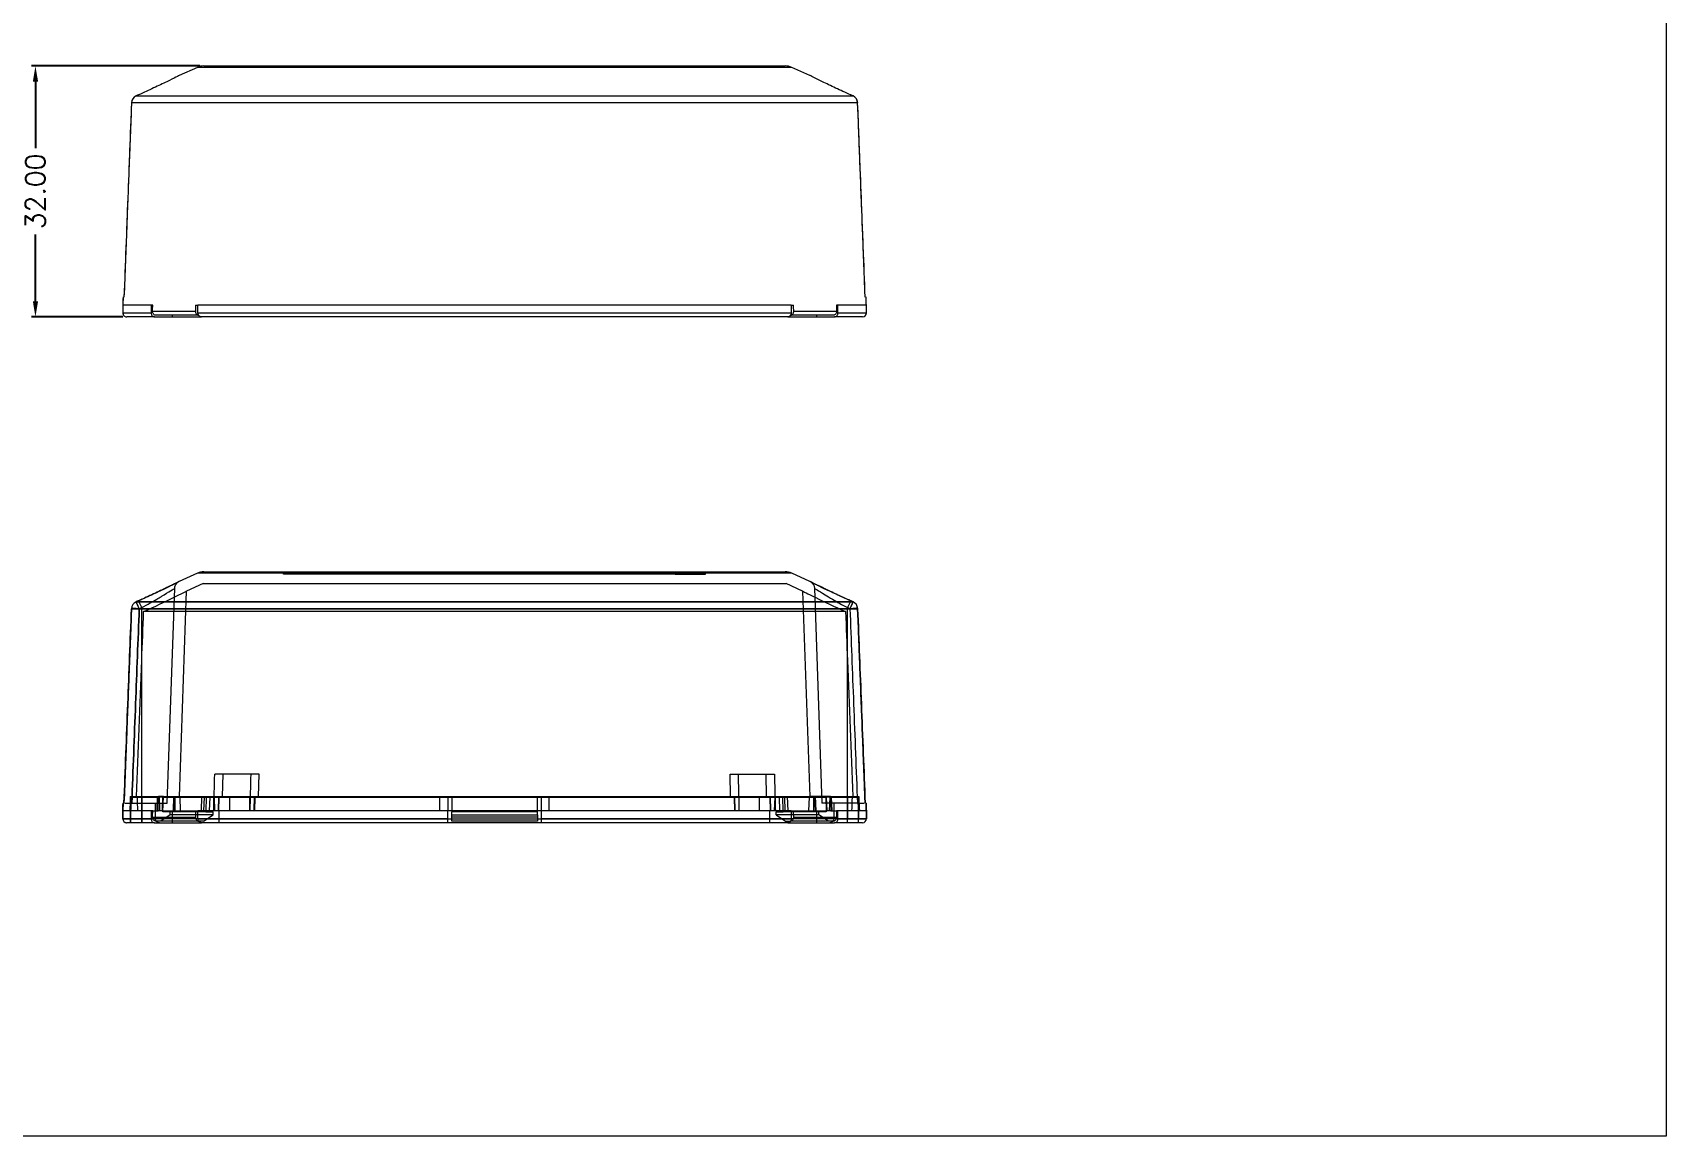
# Model space of a CAD drawing. Header units: millimetres. Extents: x 471 to 785, y 225 to 727.
# Drawn here: x 576.5 to 784.8, y 225.1 to 365.8 of the extents above; entities that cross this region are included whole.
import ezdxf
from ezdxf.lldxf.tags import DXFTag

# ---------------------------------------------------------------- set-up
doc = ezdxf.new("R2010")
doc.units = ezdxf.units.MM
doc.layers.get('0').update_dxf_attribs({"linetype": 'CONTINUOUS'})
doc.layers.get('Defpoints').update_dxf_attribs({"linetype": 'CONTINUOUS'})
doc.layers.add('11', color=7, linetype='CONTINUOUS', true_color=0xffffff)
doc.layers.add('12', color=7, linetype='CONTINUOUS', true_color=0xffffff)
doc.layers.add('dim', color=82, linetype='CONTINUOUS', lineweight=9)
doc.styles.add('blockfont', font='simplex.shx')
tags = doc.linetypes.add('DASHED', pattern=[25.72, 12.86, -12.86]).pattern_tags.tags
tags[6:7] = [DXFTag(74, 4), DXFTag(75, 0), DXFTag(340, '0'), DXFTag(46, 0.0), DXFTag(50, 0.0), DXFTag(44, 0.0), DXFTag(45, 0.0)]
tags[4:5] = [DXFTag(74, 4), DXFTag(75, 0), DXFTag(340, '0'), DXFTag(46, 0.0), DXFTag(50, 0.0), DXFTag(44, 0.0), DXFTag(45, 0.0)]
doc.dimstyles.get("Standard").update_dxf_attribs({"dimtxt": 0.18, "dimasz": 0.18, "dimexe": 0.18, "dimexo": 0.0625, "dimgap": 0.09, "dimtad": 0, "dimzin": 0, "dimdsep": 46, "dimtxsty": 'blockfont', "dimcen": 0.09, "dimadec": 0, "dimazin": 0, "dimtfac": 1, "dimtofl": 0, "dimtmove": 0, "dimatfit": 3, "dimfxl": 1, "dimtolj": 1, "dimtzin": 0, "dimarcsym": 0})

# ---------------------------------------------------------------- blocks, each defined once
blk = doc.blocks.new('*D13')
at = {"layer": 'Defpoints', "color": 0, "lineweight": 18}
for p in [(576.81, 361.6), (598.29, 361.6), (588.45, 329.6)]:
    blk.add_point(p, dxfattribs=at)
at = {"layer": 'dim', "color": 0, "lineweight": -2}
for p, q in [((597.79, 361.6), (576.31, 361.6)), ((576.81, 359.6), (576.81, 351.1)), ((576.81, 331.6), (576.81, 340.1)), ((587.95, 329.6), (576.31, 329.6))]:
    blk.add_line(p, q, dxfattribs=at)
at = {"layer": 'dim', "color": 0, "lineweight": 18}
for points in [[(576.48, 359.6), (577.15, 359.6), (576.81, 361.6)], [(576.48, 331.6), (577.15, 331.6), (576.81, 329.6)]]:
    blk.add_solid(points, dxfattribs=at)
at = {"layer": 'dim', "color": 0, "lineweight": 18, "insert": (576.81, 345.6), "char_height": 2.5, "attachment_point": 5, "rotation": 90, "style": 'blockfont'}
blk.add_mtext('\\A1;32.00', dxfattribs=at)

msp = doc.modelspace()

# ---------------------------------------------------------------- linework, layer by layer
at = {"lineweight": 18}
msp.add_lwpolyline([(471.468, 727.241), (784.793, 727.241), (784.793, 225.077), (471.468, 225.077)], close=True, dxfattribs=at)
at = {"layer": '11', "color": 7, "linetype": 'Continuous', "lineweight": 18}
for p, q in [((597.472, 361.427), (595.158, 360.386)), ((635.364, 361.427), (597.472, 361.427)), ((598.293, 361.603), (672.434, 361.603)), ((673.255, 361.427), (635.364, 361.427)), ((675.569, 360.386), (673.255, 361.427)), ((589.055, 356.902), (589.061, 356.897)), ((681.666, 356.897), (589.061, 356.897)), ((589.646, 357.776), (589.646, 357.774)), ((589.646, 357.774), (681.081, 357.774)), ((589.956, 357.914), (589.956, 357.913)), ((680.771, 357.913), (680.771, 357.914)), ((681.081, 357.774), (681.081, 357.776)), ((681.666, 356.897), (681.672, 356.902)), ((587.984, 332.103), (587.991, 332.103)), ((682.743, 332.103), (682.736, 332.103)), ((591.569, 331.103), (591.769, 331.103)), ((591.745, 330.32), (597.213, 330.32)), ((597.649, 329.803), (592.181, 329.803)), ((597.237, 331.103), (597.537, 331.103)), ((678.546, 329.803), (673.079, 329.803)), ((673.19, 331.103), (673.49, 331.103)), ((673.514, 330.32), (678.982, 330.32)), ((678.958, 331.103), (679.158, 331.103)), ((597.472, 296.902), (595.158, 295.86)), ((635.364, 296.902), (597.472, 296.902)), ((598.293, 297.078), (672.434, 297.078)), ((673.255, 296.902), (635.364, 296.902)), ((675.569, 295.86), (673.255, 296.902)), ((589.055, 292.376), (589.061, 292.372)), ((681.666, 292.372), (589.061, 292.372)), ((589.646, 293.25), (589.646, 293.249)), ((589.646, 293.249), (681.081, 293.249)), ((589.956, 293.389), (589.956, 293.387)), ((680.771, 293.387), (680.771, 293.389)), ((681.081, 293.249), (681.081, 293.25)), ((681.666, 292.372), (681.672, 292.376)), ((587.984, 267.578), (587.991, 267.578)), ((682.743, 267.578), (682.736, 267.578)), ((591.569, 266.578), (591.769, 266.578)), ((591.745, 265.795), (597.213, 265.795)), ((597.649, 265.278), (592.181, 265.278)), ((597.237, 266.578), (597.537, 266.578)), ((678.546, 265.278), (673.079, 265.278)), ((673.19, 266.578), (673.49, 266.578)), ((673.514, 265.795), (678.982, 265.795)), ((678.958, 266.578), (679.158, 266.578))]:
    msp.add_line(p, q, dxfattribs=at)
at = {"layer": '11', "color": 251, "linetype": 'DASHED', "lineweight": 18}
for p, q in [((608.463, 296.779), (608.463, 297.078)), ((658.406, 296.779), (608.463, 296.779)), ((673.255, 296.902), (635.364, 296.902)), ((658.406, 297.078), (658.406, 296.779)), ((658.406, 296.779), (662.264, 296.779)), ((662.264, 296.779), (662.264, 297.078)), ((593.614, 267.578), (594.571, 294.983)), ((594.931, 295.718), (594.931, 295.718)), ((595.178, 268.428), (596.093, 294.628)), ((598.185, 295.578), (596.077, 294.629)), ((598.185, 295.578), (672.542, 295.578)), ((674.65, 294.629), (672.542, 295.578)), ((674.634, 294.628), (675.549, 268.428)), ((675.8, 295.715), (675.8, 295.715)), ((676.157, 294.983), (677.114, 267.578)), ((589.055, 292.376), (589.061, 292.372)), ((589.061, 292.372), (681.666, 292.372)), ((681.081, 293.249), (589.646, 293.249)), ((590.364, 267.578), (590.364, 292.51)), ((590.364, 267.578), (590.364, 292.51)), ((680.119, 292.009), (590.608, 292.009)), ((680.364, 267.578), (680.364, 292.51)), ((680.364, 267.578), (680.364, 292.51)), ((681.664, 292.376), (681.664, 292.381)), ((590.364, 268.428), (590.364, 285.803)), ((590.364, 268.428), (590.364, 285.803)), ((680.364, 268.428), (680.364, 285.803)), ((680.364, 268.428), (680.364, 285.803)), ((600.738, 271.278), (599.675, 271.278)), ((600.668, 268.428), (600.738, 271.278)), ((605.335, 271.278), (600.738, 271.278)), ((605.264, 268.428), (605.335, 271.278)), ((665.392, 271.278), (669.989, 271.278)), ((665.463, 268.428), (665.392, 271.278)), ((670.059, 268.428), (669.989, 271.278)), ((669.989, 271.278), (671.053, 271.278)), ((588.913, 268.428), (592.524, 268.428)), ((588.983, 267.578), (589.095, 267.578)), ((589.095, 267.578), (590.364, 267.578)), ((590.364, 268.428), (590.364, 266.578)), ((590.364, 268.428), (590.364, 266.578)), ((590.364, 267.578), (590.364, 266.578)), ((590.364, 266.578), (590.364, 267.578)), ((590.364, 267.578), (593.614, 267.578)), ((592.114, 266.578), (592.114, 267.578)), ((592.467, 266.578), (592.524, 268.428)), ((593.134, 268.428), (592.524, 268.428)), ((593.075, 266.478), (593.134, 268.428)), ((593.134, 268.428), (595.178, 268.428)), ((594.414, 266.578), (594.478, 268.428)), ((595.178, 268.428), (597.991, 268.428)), ((597.991, 268.428), (597.935, 266.578)), ((597.991, 268.428), (672.736, 268.428)), ((598.602, 268.428), (598.542, 266.478)), ((600.172, 268.428), (600.126, 266.578)), ((604.722, 266.578), (604.768, 268.428)), ((629.896, 268.428), (629.896, 266.478)), ((640.831, 266.478), (640.831, 268.428)), ((665.959, 268.428), (666.005, 266.578)), ((670.601, 266.578), (670.555, 268.428)), ((672.185, 266.478), (672.125, 268.428)), ((672.736, 268.428), (675.549, 268.428)), ((672.792, 266.578), (672.736, 268.428)), ((677.593, 268.428), (675.549, 268.428)), ((676.249, 268.428), (676.314, 266.578)), ((680.364, 267.578), (677.114, 267.578)), ((677.593, 268.428), (677.652, 266.478)), ((678.203, 268.428), (677.593, 268.428)), ((678.203, 268.428), (678.26, 266.578)), ((678.203, 268.428), (681.814, 268.428)), ((678.614, 267.578), (678.614, 266.578)), ((680.364, 268.428), (680.364, 266.578)), ((680.364, 268.428), (680.364, 266.578)), ((680.364, 266.578), (680.364, 267.578)), ((681.632, 267.578), (680.364, 267.578)), ((680.364, 267.578), (680.364, 266.578)), ((681.744, 267.578), (681.632, 267.578)), ((591.769, 266.578), (592.467, 266.578)), ((593.997, 266.078), (592.785, 265.278)), ((598.542, 266.478), (593.075, 266.478)), ((593.997, 266.078), (593.997, 266.478)), ((599.465, 266.078), (593.997, 266.078)), ((598.252, 265.278), (597.649, 265.278)), ((598.252, 265.278), (599.465, 266.078)), ((598.542, 266.478), (599.465, 266.478)), ((599.465, 266.078), (599.465, 266.478)), ((629.896, 266.078), (629.896, 266.478)), ((640.831, 266.478), (629.896, 266.478)), ((629.896, 265.278), (629.896, 266.078)), ((629.896, 266.078), (640.831, 266.078)), ((640.831, 265.795), (629.896, 265.795)), ((640.831, 265.278), (629.896, 265.278)), ((640.831, 266.078), (640.831, 266.478)), ((640.831, 266.078), (640.831, 265.278)), ((671.262, 266.478), (672.185, 266.478)), ((671.262, 266.078), (671.262, 266.478)), ((671.262, 266.078), (672.475, 265.278)), ((676.73, 266.078), (671.262, 266.078)), ((677.652, 266.478), (672.185, 266.478)), ((672.475, 265.278), (673.079, 265.278)), ((676.73, 266.078), (676.73, 266.478)), ((677.943, 265.278), (676.73, 266.078)), ((678.26, 266.578), (678.958, 266.578))]:
    msp.add_line(p, q, dxfattribs=at)
at = {"layer": '11', "color": 7, "linetype": 'Continuous', "lineweight": 18}
for centre, radius, start, end in [((598.293, 359.603), 2, 90, 114.22775), ((672.434, 359.603), 2, 65.77225, 90), ((590.054, 356.863), 1, 114.05467, 177.76174), ((680.673, 356.863), 1, 2.23826, 65.94533), ((598.293, 295.078), 2, 90, 114.22775), ((672.434, 295.078), 2, 65.77225, 90), ((590.054, 292.337), 1, 114.05467, 177.76174), ((680.673, 292.337), 1, 2.23826, 65.94533)]:
    msp.add_arc(centre, radius, start, end, dxfattribs=at)
for centre, start_param, end_param in [((590.054, 356.863), 0.4228539, 1.5358897), ((680.673, 356.863), 4.7472956, 5.8603314), ((590.054, 292.337), 0.4228539, 1.5358897), ((680.673, 292.337), 4.7472956, 5.8603314)]:
    msp.add_ellipse(centre, major_axis=(0, 1), ratio=0.993688, start_param=start_param, end_param=end_param, dxfattribs=at)
at = {"layer": '11', "color": 251, "linetype": 'DASHED', "lineweight": 18}
for centre, major_axis, ratio, start_param, end_param in [((590.054, 292.337), (0.999, -0.039), 0.034873, 1.5721593, 3.2482787), ((590.054, 292.337), (0.999, -0.039), 0.034873, 1.5721593, 3.141604), ((590.054, 292.337), (0, 1), 0.993688, 0.4228539, 1.5358897), ((590.054, 292.337), (-0.408, 0.913), 0.014233, 4.7442631, 6.3292419), ((590.054, 292.337), (0.408, -0.913), 0.014233, 1.6026704, 3.1416095), ((590.364, 292.476), (-0.408, 0.913), 0.014231, 4.7442637, 6.2836015), ((590.364, 292.476), (0.408, -0.913), 0.014231, 1.602671, 3.1420089), ((680.364, 292.476), (-0.408, -0.913), 0.014231, 3.1412467, 4.6805143), ((680.364, 292.476), (0.408, 0.913), 0.014231, 6.2828393, 7.8221069), ((680.673, 292.337), (-0.408, -0.913), 0.014233, 3.0955361, 4.6805149), ((680.673, 292.337), (0.408, 0.913), 0.014233, 6.2831684, 7.8221075), ((680.673, 292.337), (0.999, 0.039), 0.034873, 6.283174, 7.8526186), ((680.673, 292.337), (0.999, 0.039), 0.034873, 6.283174, 7.8526186), ((680.673, 292.337), (0, 1), 0.993688, 4.7472956, 5.8603314)]:
    msp.add_ellipse(centre, major_axis=major_axis, ratio=ratio, start_param=start_param, end_param=end_param, dxfattribs=at)
at = {"layer": '11', "color": 7, "linetype": 'Continuous', "lineweight": 18}
for points, knots in [([(595.16, 360.386), (595.159, 360.386), (594.845, 360.226), (593.646, 359.627), (592.208, 358.941), (590.945, 358.357), (590.288, 358.062), (589.956, 357.913)], [0, 0, 0, 0, 0.2470061, 0.4979281, 0.7480138, 0.8725018, 1, 1, 1, 1]), ([(680.771, 357.913), (680.44, 358.062), (679.785, 358.356), (678.525, 358.937), (677.092, 359.622), (675.888, 360.223), (675.568, 360.386), (675.567, 360.386), (675.567, 360.386)], [0, 0, 0, 0, 0.1272462, 0.2512323, 0.5005185, 0.7506259, 0.9984821, 1, 1, 1, 1]), ([(589.061, 356.897), (588.902, 352.855), (588.745, 348.812), (588.424, 340.548), (588.262, 336.325), (588.1, 332.103)], [0, 0, 0, 0, 0.4891298, 0.4891298, 1, 1, 1, 1]), ([(589.063, 356.906), (589.032, 356.099), (588.964, 354.359), (588.855, 351.557), (588.731, 348.373), (588.593, 344.807), (588.441, 340.86), (588.277, 336.582), (588.163, 333.621), (588.105, 332.104)], [0, 0, 0, 0, 0.097559, 0.210522, 0.3388891, 0.4826602, 0.6418353, 0.8164145, 1, 1, 1, 1]), ([(682.622, 332.103), (682.593, 332.857), (682.528, 334.545), (682.423, 337.294), (682.301, 340.478), (682.163, 344.043), (682.011, 347.991), (681.843, 352.32), (681.725, 355.332), (681.664, 356.902)], [0, 0, 0, 0, 0.0911827, 0.2041644, 0.3325526, 0.4763475, 0.635549, 0.8101571, 1, 1, 1, 1]), ([(682.627, 332.103), (682.465, 336.325), (682.303, 340.548), (681.982, 348.812), (681.825, 352.855), (681.666, 356.897)], [0, 0, 0, 0, 0.5108703, 0.5108703, 1, 1, 1, 1]), ([(592.181, 329.803), (592.132, 329.803), (592.082, 329.813), (591.989, 329.85), (591.945, 329.878), (591.869, 329.949), (591.836, 329.993), (591.784, 330.088), (591.765, 330.142), (591.747, 330.237), (591.744, 330.279), (591.745, 330.32)], [0, 0, 0, 0, 0.212041, 0.212041, 0.4241237, 0.4241237, 0.6355394, 0.6355394, 0.8455795, 0.8455795, 1, 1, 1, 1]), ([(597.213, 330.32), (597.211, 330.265), (597.218, 330.208), (597.247, 330.102), (597.269, 330.051), (597.327, 329.961), (597.362, 329.922), (597.443, 329.859), (597.488, 329.835), (597.572, 329.809), (597.61, 329.803), (597.649, 329.803)], [0, 0, 0, 0, 0.2084423, 0.2084423, 0.4168501, 0.4168501, 0.6258114, 0.6258114, 0.8360787, 0.8360787, 1, 1, 1, 1]), ([(673.079, 329.803), (673.128, 329.803), (673.177, 329.813), (673.27, 329.85), (673.314, 329.878), (673.39, 329.949), (673.424, 329.993), (673.475, 330.088), (673.494, 330.142), (673.512, 330.237), (673.515, 330.279), (673.514, 330.32)], [0, 0, 0, 0, 0.212041, 0.212041, 0.4241237, 0.4241237, 0.6355394, 0.6355394, 0.8455795, 0.8455795, 1, 1, 1, 1]), ([(678.982, 330.32), (678.984, 330.265), (678.977, 330.208), (678.948, 330.102), (678.926, 330.051), (678.868, 329.961), (678.832, 329.922), (678.752, 329.859), (678.707, 329.835), (678.623, 329.809), (678.584, 329.803), (678.546, 329.803)], [0, 0, 0, 0, 0.2084423, 0.2084423, 0.4168501, 0.4168501, 0.6258114, 0.6258114, 0.8360787, 0.8360787, 1, 1, 1, 1]), ([(595.16, 295.861), (595.159, 295.861), (594.845, 295.701), (593.646, 295.102), (592.208, 294.415), (590.945, 293.832), (590.288, 293.537), (589.956, 293.387)], [0, 0, 0, 0, 0.2470061, 0.4979281, 0.7480138, 0.8725018, 1, 1, 1, 1]), ([(680.771, 293.387), (680.44, 293.536), (679.785, 293.83), (678.525, 294.412), (677.092, 295.097), (675.888, 295.698), (675.568, 295.861), (675.567, 295.861), (675.567, 295.861)], [0, 0, 0, 0, 0.1272462, 0.2512323, 0.5005185, 0.7506259, 0.9984821, 1, 1, 1, 1]), ([(589.061, 292.372), (588.902, 288.33), (588.745, 284.287), (588.424, 276.022), (588.262, 271.8), (588.1, 267.578)], [0, 0, 0, 0, 0.4891298, 0.4891298, 1, 1, 1, 1]), ([(589.063, 292.381), (589.032, 291.574), (588.964, 289.834), (588.855, 287.032), (588.731, 283.848), (588.593, 280.282), (588.441, 276.334), (588.277, 272.057), (588.163, 269.096), (588.105, 267.578)], [0, 0, 0, 0, 0.097559, 0.210522, 0.3388891, 0.4826602, 0.6418353, 0.8164145, 1, 1, 1, 1]), ([(682.622, 267.578), (682.593, 268.332), (682.528, 270.02), (682.423, 272.768), (682.301, 275.952), (682.163, 279.518), (682.011, 283.466), (681.843, 287.795), (681.725, 290.807), (681.664, 292.376)], [0, 0, 0, 0, 0.0911827, 0.2041644, 0.3325526, 0.4763475, 0.635549, 0.8101571, 1, 1, 1, 1]), ([(682.627, 267.578), (682.465, 271.8), (682.303, 276.022), (681.982, 284.287), (681.825, 288.33), (681.666, 292.372)], [0, 0, 0, 0, 0.5108703, 0.5108703, 1, 1, 1, 1]), ([(592.181, 265.278), (592.132, 265.278), (592.082, 265.288), (591.989, 265.325), (591.945, 265.353), (591.869, 265.424), (591.836, 265.467), (591.784, 265.563), (591.765, 265.616), (591.747, 265.712), (591.744, 265.754), (591.745, 265.795)], [0, 0, 0, 0, 0.212041, 0.212041, 0.4241237, 0.4241237, 0.6355394, 0.6355394, 0.8455795, 0.8455795, 1, 1, 1, 1]), ([(597.213, 265.795), (597.211, 265.74), (597.218, 265.683), (597.247, 265.577), (597.269, 265.526), (597.327, 265.436), (597.362, 265.396), (597.443, 265.333), (597.488, 265.309), (597.572, 265.284), (597.61, 265.278), (597.649, 265.278)], [0, 0, 0, 0, 0.2084423, 0.2084423, 0.4168501, 0.4168501, 0.6258114, 0.6258114, 0.8360787, 0.8360787, 1, 1, 1, 1]), ([(673.079, 265.278), (673.128, 265.278), (673.177, 265.288), (673.27, 265.325), (673.314, 265.353), (673.39, 265.424), (673.424, 265.467), (673.475, 265.563), (673.494, 265.616), (673.512, 265.712), (673.515, 265.754), (673.514, 265.795)], [0, 0, 0, 0, 0.212041, 0.212041, 0.4241237, 0.4241237, 0.6355394, 0.6355394, 0.8455795, 0.8455795, 1, 1, 1, 1]), ([(678.982, 265.795), (678.984, 265.74), (678.977, 265.683), (678.948, 265.577), (678.926, 265.526), (678.868, 265.436), (678.832, 265.396), (678.752, 265.333), (678.707, 265.309), (678.623, 265.284), (678.584, 265.278), (678.546, 265.278)], [0, 0, 0, 0, 0.2084423, 0.2084423, 0.4168501, 0.4168501, 0.6258114, 0.6258114, 0.8360787, 0.8360787, 1, 1, 1, 1])]:
    msp.add_open_spline(points, degree=3, knots=knots, dxfattribs=at)
for points, degree in [([(589.956, 357.914), (589.646, 357.776)], 1), ([(589.956, 357.913), (589.853, 357.867), (589.749, 357.821), (589.646, 357.774)], 3), ([(681.081, 357.776), (680.771, 357.914)], 1), ([(681.081, 357.774), (680.978, 357.821), (680.875, 357.867), (680.771, 357.913)], 3), ([(587.984, 332.103), (587.972, 331.77), (587.961, 331.436), (587.949, 331.103)], 3), ([(587.996, 332.144), (587.959, 331.096)], 1), ([(588.1, 332.103), (588.093, 332.103), (588.095, 332.103), (588.105, 332.103)], 3), ([(682.622, 332.103), (682.632, 332.103), (682.634, 332.103), (682.627, 332.103)], 3), ([(682.768, 331.096), (682.731, 332.144)], 1), ([(682.778, 331.103), (682.766, 331.436), (682.755, 331.77), (682.743, 332.103)], 3), ([(591.745, 330.32), (591.753, 330.581), (591.761, 330.842), (591.769, 331.103)], 3), ([(597.237, 331.103), (597.229, 330.842), (597.221, 330.581), (597.213, 330.32)], 3), ([(673.514, 330.32), (673.506, 330.581), (673.498, 330.842), (673.49, 331.103)], 3), ([(678.958, 331.103), (678.966, 330.842), (678.974, 330.581), (678.982, 330.32)], 3), ([(589.956, 293.389), (589.646, 293.25)], 1), ([(589.956, 293.387), (589.853, 293.341), (589.749, 293.295), (589.646, 293.249)], 3), ([(681.081, 293.25), (680.771, 293.389)], 1), ([(681.081, 293.249), (680.978, 293.295), (680.875, 293.341), (680.771, 293.387)], 3), ([(587.984, 267.578), (587.972, 267.244), (587.961, 266.911), (587.949, 266.578)], 3), ([(587.996, 267.619), (587.959, 266.571)], 1), ([(588.1, 267.578), (588.093, 267.578), (588.095, 267.578), (588.105, 267.578)], 3), ([(682.622, 267.578), (682.632, 267.578), (682.634, 267.578), (682.627, 267.578)], 3), ([(682.768, 266.571), (682.731, 267.619)], 1), ([(682.778, 266.578), (682.766, 266.911), (682.755, 267.244), (682.743, 267.578)], 3), ([(591.745, 265.795), (591.753, 266.056), (591.761, 266.317), (591.769, 266.578)], 3), ([(597.237, 266.578), (597.229, 266.317), (597.221, 266.056), (597.213, 265.795)], 3), ([(673.514, 265.795), (673.506, 266.056), (673.498, 266.317), (673.49, 266.578)], 3), ([(678.958, 266.578), (678.966, 266.317), (678.974, 266.056), (678.982, 265.795)], 3)]:
    msp.add_open_spline(points, degree=degree, dxfattribs=at)
at = {"layer": '11', "color": 251, "linetype": 'DASHED', "lineweight": 18}
for points, degree in [([(595.16, 295.861), (594.928, 295.716)], 1), ([(675.799, 295.716), (675.567, 295.861)], 1), ([(589.646, 293.249), (589.749, 293.295), (589.853, 293.341), (589.956, 293.387)], 3), ([(590.364, 292.51), (590.26, 292.464), (590.157, 292.418), (590.054, 292.372)], 3), ([(590.054, 292.372), (590.157, 292.418), (590.26, 292.464), (590.364, 292.51)], 3), ([(590.364, 285.803), (590.445, 287.871), (590.526, 289.94), (590.608, 292.009)], 3), ([(680.119, 292.009), (680.201, 289.94), (680.282, 287.871), (680.364, 285.803)], 3), ([(680.673, 292.372), (680.57, 292.418), (680.467, 292.464), (680.364, 292.51)], 3), ([(680.364, 292.51), (680.467, 292.464), (680.57, 292.418), (680.673, 292.372)], 3), ([(680.771, 293.387), (680.875, 293.341), (680.978, 293.295), (681.081, 293.249)], 3), ([(589.684, 268.428), (589.909, 274.219), (590.135, 280.011), (590.364, 285.803)], 3), ([(680.364, 285.803), (680.592, 280.011), (680.818, 274.219), (681.043, 268.428)], 3), ([(599.558, 266.578), (599.597, 268.144), (599.636, 269.711), (599.675, 271.278)], 3), ([(604.271, 271.278), (604.232, 269.711), (604.193, 268.144), (604.154, 266.578)], 3), ([(587.949, 266.578), (587.961, 266.911), (587.972, 267.244), (587.984, 267.578)], 3), ([(682.743, 267.578), (682.755, 267.244), (682.766, 266.911), (682.778, 266.578)], 3)]:
    msp.add_open_spline(points, degree=degree, dxfattribs=at)
for points, knots in [([(594.927, 295.715), (594.924, 295.715), (594.859, 295.684), (594.558, 295.535), (594.077, 295.297), (593.438, 294.986), (592.674, 294.621), (591.824, 294.222), (590.91, 293.802), (590.283, 293.521), (589.963, 293.378)], [0, 0, 0, 0, 0.1146501, 0.23968, 0.3659996, 0.4928074, 0.6191326, 0.7454202, 0.8723288, 1, 1, 1, 1]), ([(594.832, 295.672), (594.765, 295.639), (594.56, 295.537), (594.069, 295.294), (593.427, 294.981), (592.665, 294.617), (591.816, 294.219), (590.905, 293.8), (590.281, 293.52), (589.963, 293.378)], [0, 0, 0, 0, 0.1421845, 0.2842663, 0.4270217, 0.5700691, 0.7128975, 0.8561903, 1, 1, 1, 1]), ([(590.364, 292.51), (590.73, 292.712), (591.392, 293.077), (592.232, 293.554), (592.816, 293.907), (593.554, 294.364), (594.328, 294.818), (594.57, 294.983), (594.571, 294.984)], [0, 0, 0, 0, 0.1773789, 0.3205927, 0.4292658, 0.5031471, 0.769463, 1, 1, 1, 1]), ([(590.608, 292.009), (592.012, 292.638), (593.359, 293.274), (595.436, 294.294), (596.089, 294.634), (596.093, 294.636)], [0, 0, 0, 0, 0.5000782, 0.5000782, 1, 1, 1, 1]), ([(594.571, 294.984), (594.573, 295.053), (594.592, 295.189), (594.663, 295.387), (594.776, 295.569), (594.874, 295.671), (594.929, 295.717)], [0, 0, 0, 0, 0.2418011, 0.4926362, 0.747276, 1, 1, 1, 1]), ([(674.634, 294.636), (674.634, 294.636), (674.634, 294.636), (674.63, 294.638), (675.284, 294.298), (677.353, 293.282), (678.714, 292.639), (680.119, 292.009)], [0, 0, 0, 0, 0.0001701, 0.0001701, 0.500085, 0.500085, 1, 1, 1, 1]), ([(680.764, 293.378), (680.446, 293.52), (679.823, 293.8), (678.911, 294.219), (678.062, 294.617), (677.3, 294.981), (676.658, 295.294), (676.167, 295.537), (675.865, 295.686), (675.799, 295.718), (675.796, 295.718)], [0, 0, 0, 0, 0.126794, 0.2531322, 0.3790609, 0.5051828, 0.6310471, 0.7563177, 0.8816921, 1, 1, 1, 1]), ([(675.798, 295.717), (675.853, 295.671), (675.951, 295.569), (676.064, 295.387), (676.135, 295.189), (676.154, 295.053), (676.156, 294.984)], [0, 0, 0, 0, 0.252724, 0.5073638, 0.7581989, 1, 1, 1, 1]), ([(680.764, 293.378), (680.444, 293.521), (679.817, 293.802), (678.903, 294.222), (678.053, 294.621), (677.289, 294.986), (676.651, 295.297), (676.169, 295.535), (675.962, 295.637), (675.896, 295.67)], [0, 0, 0, 0, 0.1442056, 0.28755, 0.4301928, 0.5728782, 0.7161087, 0.8587877, 1, 1, 1, 1]), ([(676.156, 294.984), (676.156, 294.984), (676.157, 294.984), (676.405, 294.815), (677.327, 294.271), (678.663, 293.443), (679.702, 292.873), (680.364, 292.51)], [0, 0, 0, 0, 0.0025405, 0.2347582, 0.5005233, 0.6819509, 1, 1, 1, 1]), ([(588.1, 267.578), (588.262, 271.8), (588.424, 276.022), (588.745, 284.287), (588.902, 288.33), (589.061, 292.372)], [0, 0, 0, 0, 0.5108703, 0.5108703, 1, 1, 1, 1]), ([(590.054, 292.372), (589.896, 288.33), (589.739, 284.287), (589.419, 276.022), (589.257, 271.8), (589.095, 267.578)], [0, 0, 0, 0, 0.4891294, 0.4891294, 1, 1, 1, 1]), ([(589.095, 267.578), (589.257, 271.8), (589.419, 276.022), (589.739, 284.287), (589.896, 288.33), (590.054, 292.372)], [0, 0, 0, 0, 0.5108705, 0.5108705, 1, 1, 1, 1]), ([(680.673, 292.372), (680.831, 288.33), (680.988, 284.287), (681.308, 276.022), (681.471, 271.8), (681.632, 267.578)], [0, 0, 0, 0, 0.4891294, 0.4891294, 1, 1, 1, 1]), ([(681.666, 292.372), (681.825, 288.33), (681.982, 284.287), (682.303, 276.022), (682.465, 271.8), (682.627, 267.578)], [0, 0, 0, 0, 0.4891299, 0.4891299, 1, 1, 1, 1]), ([(666.573, 266.578), (666.553, 267.378), (666.533, 268.178), (666.494, 269.745), (666.475, 270.511), (666.456, 271.278)], [0, 0, 0, 0, 0.5106808, 0.5106808, 1, 1, 1, 1]), ([(671.053, 271.278), (671.071, 270.511), (671.09, 269.745), (671.129, 268.178), (671.149, 267.378), (671.169, 266.578)], [0, 0, 0, 0, 0.4893191, 0.4893191, 1, 1, 1, 1]), ([(588.214, 267.578), (588.229, 267.578), (588.244, 267.578), (588.322, 267.578), (588.401, 267.578), (588.579, 267.578), (588.681, 267.578), (588.886, 267.578), (588.991, 267.578), (589.095, 267.578)], [0, 0, 0, 0, 0.0845467, 0.0845467, 0.397374, 0.397374, 0.710061, 0.710061, 1, 1, 1, 1]), ([(588.913, 268.428), (588.912, 268.394), (588.911, 268.361), (588.887, 267.744), (588.865, 267.161), (588.843, 266.578)], [0, 0, 0, 0, 0.0540541, 0.0540541, 1, 1, 1, 1]), ([(588.983, 267.578), (588.977, 267.399), (588.97, 267.22), (588.959, 266.887), (588.953, 266.732), (588.948, 266.578)], [0, 0, 0, 0, 0.5366433, 0.5366433, 1, 1, 1, 1]), ([(588.948, 266.578), (588.953, 266.732), (588.959, 266.887), (588.97, 267.22), (588.977, 267.399), (588.983, 267.578)], [0, 0, 0, 0, 0.4633567, 0.4633567, 1, 1, 1, 1]), ([(681.632, 267.578), (681.744, 267.578), (681.858, 267.578), (682.069, 267.578), (682.169, 267.578), (682.344, 267.578), (682.421, 267.578), (682.492, 267.578), (682.503, 267.578), (682.513, 267.578)], [0, 0, 0, 0, 0.312562, 0.312562, 0.625142, 0.625142, 0.9374702, 0.9374702, 1, 1, 1, 1]), ([(681.779, 266.578), (681.774, 266.732), (681.768, 266.887), (681.757, 267.22), (681.75, 267.399), (681.744, 267.578)], [0, 0, 0, 0, 0.4633567, 0.4633567, 1, 1, 1, 1]), ([(681.744, 267.578), (681.75, 267.399), (681.757, 267.22), (681.768, 266.887), (681.774, 266.732), (681.779, 266.578)], [0, 0, 0, 0, 0.5366433, 0.5366433, 1, 1, 1, 1]), ([(681.814, 268.428), (681.815, 268.394), (681.816, 268.361), (681.84, 267.744), (681.862, 267.161), (681.884, 266.578)], [0, 0, 0, 0, 0.0540541, 0.0540541, 1, 1, 1, 1])]:
    msp.add_open_spline(points, degree=3, knots=knots, dxfattribs=at)
at = {"layer": '12', "color": 7, "linetype": 'Continuous', "lineweight": 18}
for p, q in [((587.945, 331.103), (587.945, 330.103)), ((587.947, 331.103), (587.945, 331.103)), ((587.947, 330.103), (587.945, 330.103)), ((591.569, 331.103), (587.947, 331.103)), ((587.947, 331.103), (587.947, 330.103)), ((587.947, 330.103), (591.569, 330.103)), ((588.445, 329.603), (588.446, 329.603)), ((592.006, 329.603), (588.446, 329.603)), ((591.769, 331.103), (591.569, 331.103)), ((591.569, 331.103), (591.569, 330.103)), ((592.006, 329.603), (594.275, 329.603)), ((594.275, 329.603), (594.275, 329.803)), ((594.275, 329.603), (597.974, 329.603)), ((673.19, 331.103), (597.537, 331.103)), ((597.537, 330.103), (597.537, 331.103)), ((597.537, 330.103), (673.19, 330.103)), ((672.753, 329.603), (597.974, 329.603)), ((672.753, 329.603), (676.453, 329.603)), ((673.19, 331.103), (673.19, 330.103)), ((676.453, 329.603), (676.453, 329.803)), ((676.453, 329.603), (678.721, 329.603)), ((682.281, 329.603), (678.721, 329.603)), ((679.158, 331.103), (678.958, 331.103)), ((682.78, 331.103), (679.158, 331.103)), ((679.158, 330.103), (679.158, 331.103)), ((679.158, 330.103), (682.78, 330.103)), ((682.281, 329.603), (682.282, 329.603)), ((682.782, 331.103), (682.78, 331.103)), ((682.78, 330.103), (682.78, 331.103)), ((682.782, 330.103), (682.78, 330.103)), ((682.782, 330.103), (682.782, 331.103)), ((587.945, 266.578), (587.945, 265.578)), ((587.947, 266.578), (587.945, 266.578)), ((587.947, 265.578), (587.945, 265.578)), ((591.569, 266.578), (587.947, 266.578)), ((587.947, 266.578), (587.947, 265.578)), ((587.947, 265.578), (591.569, 265.578)), ((588.445, 265.078), (588.446, 265.078)), ((592.006, 265.078), (588.446, 265.078)), ((591.769, 266.578), (591.569, 266.578)), ((591.569, 266.578), (591.569, 265.578)), ((592.006, 265.078), (594.275, 265.078)), ((594.275, 265.078), (594.275, 265.278)), ((594.275, 265.078), (597.974, 265.078)), ((673.19, 266.578), (597.537, 266.578)), ((597.537, 265.578), (597.537, 266.578)), ((597.537, 265.578), (673.19, 265.578)), ((672.753, 265.078), (597.974, 265.078)), ((672.753, 265.078), (676.453, 265.078)), ((673.19, 266.578), (673.19, 265.578)), ((676.453, 265.078), (676.453, 265.278)), ((676.453, 265.078), (678.721, 265.078)), ((682.281, 265.078), (678.721, 265.078)), ((679.158, 266.578), (678.958, 266.578)), ((682.78, 266.578), (679.158, 266.578)), ((679.158, 265.578), (679.158, 266.578)), ((679.158, 265.578), (682.78, 265.578)), ((682.281, 265.078), (682.282, 265.078)), ((682.782, 266.578), (682.78, 266.578)), ((682.78, 265.578), (682.78, 266.578)), ((682.782, 265.578), (682.78, 265.578)), ((682.782, 265.578), (682.782, 266.578))]:
    msp.add_line(p, q, dxfattribs=at)
at = {"layer": '12', "color": 251, "linetype": 'DASHED', "lineweight": 18}
for p, q in [((588.986, 268.328), (592.385, 268.328)), ((590.364, 268.328), (590.364, 266.578)), ((590.364, 268.328), (590.364, 266.578)), ((590.364, 268.328), (590.364, 266.578)), ((590.364, 268.328), (590.364, 266.578)), ((592.332, 266.578), (592.385, 268.328)), ((593.066, 268.328), (592.385, 268.328)), ((592.68, 266.578), (592.627, 268.328)), ((593.013, 266.578), (593.066, 268.328)), ((593.066, 268.328), (598.353, 268.328)), ((594.484, 266.578), (594.545, 268.328)), ((594.633, 266.578), (594.633, 268.328)), ((595.314, 266.578), (595.252, 268.328)), ((598.3, 266.578), (598.353, 268.328)), ((598.353, 268.328), (672.374, 268.328)), ((599.034, 268.328), (598.981, 266.578)), ((599.557, 266.578), (599.557, 268.328)), ((599.594, 268.328), (599.648, 266.578)), ((600.219, 268.328), (600.176, 266.578)), ((601.6, 266.578), (601.6, 268.328)), ((604.153, 266.578), (604.153, 268.328)), ((604.772, 266.578), (604.815, 268.328)), ((628.396, 266.578), (628.396, 268.328)), ((629.396, 268.328), (629.396, 266.578)), ((641.331, 266.578), (641.331, 268.328)), ((642.331, 266.578), (642.331, 268.328)), ((665.912, 268.328), (665.955, 266.578)), ((666.574, 266.578), (666.574, 268.328)), ((669.127, 266.578), (669.127, 268.328)), ((670.552, 266.578), (670.508, 268.328)), ((671.079, 266.578), (671.133, 268.328)), ((671.171, 266.578), (671.171, 268.328)), ((671.746, 266.578), (671.693, 268.328)), ((672.374, 268.328), (677.661, 268.328)), ((672.427, 266.578), (672.374, 268.328)), ((675.475, 268.328), (675.414, 266.578)), ((676.094, 266.578), (676.094, 268.328)), ((676.182, 268.328), (676.244, 266.578)), ((678.342, 268.328), (677.661, 268.328)), ((677.661, 268.328), (677.714, 266.578)), ((678.1, 268.328), (678.047, 266.578)), ((678.395, 266.578), (678.342, 268.328)), ((678.342, 268.328), (681.741, 268.328)), ((680.364, 268.328), (680.364, 266.578)), ((680.364, 268.328), (680.364, 266.578)), ((680.364, 268.328), (680.364, 266.578)), ((680.364, 268.328), (680.364, 266.578)), ((587.945, 265.578), (588.945, 265.578)), ((588.945, 265.578), (587.945, 265.578)), ((587.947, 265.578), (587.947, 266.578)), ((629.396, 265.578), (587.947, 265.578)), ((588.945, 265.578), (588.945, 266.578)), ((588.945, 266.578), (588.945, 265.578)), ((588.945, 265.578), (588.945, 265.078)), ((590.364, 265.578), (588.945, 265.578)), ((588.945, 265.078), (588.945, 265.578)), ((588.945, 265.578), (590.364, 265.578)), ((590.364, 265.578), (590.364, 266.578)), ((590.364, 266.578), (590.364, 265.578)), ((590.364, 265.578), (590.364, 265.078)), ((590.364, 265.578), (592.114, 265.578)), ((590.364, 265.078), (590.364, 265.578)), ((592.114, 265.578), (592.114, 266.578)), ((592.68, 266.578), (592.467, 266.578)), ((593.013, 266.578), (592.68, 266.578)), ((593.013, 266.578), (597.237, 266.578)), ((594.275, 265.278), (594.275, 266.578)), ((600.242, 265.078), (600.242, 266.578)), ((629.396, 265.078), (629.396, 266.578)), ((641.331, 265.078), (641.331, 266.578)), ((682.78, 265.578), (641.331, 265.578)), ((670.485, 265.078), (670.485, 266.578)), ((673.49, 266.578), (677.714, 266.578)), ((676.453, 265.278), (676.453, 266.578)), ((678.047, 266.578), (677.714, 266.578)), ((678.26, 266.578), (678.047, 266.578)), ((678.614, 266.578), (678.614, 265.578)), ((680.364, 265.578), (678.614, 265.578)), ((680.364, 265.578), (680.364, 266.578)), ((680.364, 266.578), (680.364, 265.578)), ((681.782, 265.578), (680.364, 265.578)), ((680.364, 265.078), (680.364, 265.578)), ((680.364, 265.078), (680.364, 265.578)), ((680.364, 265.578), (681.782, 265.578)), ((681.782, 266.578), (681.782, 265.578)), ((681.782, 265.578), (681.782, 266.578)), ((681.782, 265.078), (681.782, 265.578)), ((681.782, 265.578), (682.782, 265.578)), ((681.782, 265.078), (681.782, 265.578)), ((682.78, 266.578), (682.78, 265.578))]:
    msp.add_line(p, q, dxfattribs=at)
at = {"layer": '12', "color": 7, "linetype": 'Continuous', "lineweight": 18}
for centre, start, end in [((588.445, 330.103), 180, 270), ((682.282, 330.103), 270, 0), ((588.445, 265.578), 180, 270), ((682.282, 265.578), 270, 0)]:
    msp.add_arc(centre, 0.5, start, end, dxfattribs=at)
at = {"layer": '12', "color": 251, "linetype": 'DASHED', "lineweight": 18, "extrusion": (0, 0, -1)}
for centre, start, end in [((-592.614, 265.578), 270, 0), ((-678.114, 265.578), 180, 270)]:
    msp.add_arc(centre, 0.5, start, end, dxfattribs=at)
at = {"layer": '12', "color": 7, "linetype": 'Continuous', "lineweight": 18}
for centre, major_axis, start_param, end_param in [((588.446, 330.103), (0, 0.5), 1.5707963, 3.1415927), ((682.281, 330.103), (0, -0.5), 0, 1.5707963), ((588.446, 265.578), (0, 0.5), 1.5707963, 3.1415927), ((682.281, 265.578), (0, -0.5), 0, 1.5707963)]:
    msp.add_ellipse(centre, major_axis=major_axis, ratio=0.99825, start_param=start_param, end_param=end_param, dxfattribs=at)
at = {"layer": '12', "color": 251, "linetype": 'DASHED', "lineweight": 18}
for centre, major_axis, start_param, end_param in [((588.446, 265.578), (0, -0.5), 4.712389, 6.2831853), ((682.281, 265.578), (0, 0.5), 3.1415927, 4.712389)]:
    msp.add_ellipse(centre, major_axis=major_axis, ratio=0.99825, start_param=start_param, end_param=end_param, dxfattribs=at)
at = {"layer": '12', "color": 7, "linetype": 'Continuous', "lineweight": 18}
for points, knots in [([(591.569, 330.103), (591.569, 330.047), (591.578, 329.991), (591.61, 329.886), (591.634, 329.836), (591.694, 329.749), (591.731, 329.711), (591.813, 329.651), (591.859, 329.629), (591.939, 329.607), (591.973, 329.603), (592.006, 329.603)], [0, 0, 0, 0, 0.2128097, 0.2128097, 0.4255726, 0.4255726, 0.6390774, 0.6390774, 0.8542105, 0.8542105, 1, 1, 1, 1]), ([(597.974, 329.603), (597.925, 329.603), (597.875, 329.613), (597.782, 329.65), (597.738, 329.679), (597.661, 329.749), (597.628, 329.793), (597.576, 329.889), (597.557, 329.942), (597.541, 330.032), (597.537, 330.067), (597.537, 330.103)], [0, 0, 0, 0, 0.2171156, 0.2171156, 0.4342823, 0.4342823, 0.6506307, 0.6506307, 0.8652971, 0.8652971, 1, 1, 1, 1]), ([(673.19, 330.103), (673.19, 330.047), (673.182, 329.991), (673.15, 329.886), (673.126, 329.836), (673.065, 329.749), (673.028, 329.711), (672.946, 329.651), (672.9, 329.629), (672.82, 329.607), (672.787, 329.603), (672.753, 329.603)], [0, 0, 0, 0, 0.2128097, 0.2128097, 0.4255726, 0.4255726, 0.6390774, 0.6390774, 0.8542105, 0.8542105, 1, 1, 1, 1]), ([(678.721, 329.603), (678.77, 329.603), (678.82, 329.613), (678.913, 329.65), (678.957, 329.679), (679.034, 329.749), (679.067, 329.793), (679.119, 329.889), (679.137, 329.942), (679.154, 330.032), (679.158, 330.067), (679.158, 330.103)], [0, 0, 0, 0, 0.2171156, 0.2171156, 0.4342823, 0.4342823, 0.6506307, 0.6506307, 0.8652971, 0.8652971, 1, 1, 1, 1]), ([(591.569, 265.578), (591.569, 265.522), (591.578, 265.466), (591.61, 265.361), (591.634, 265.311), (591.694, 265.224), (591.731, 265.185), (591.813, 265.126), (591.859, 265.103), (591.939, 265.082), (591.973, 265.078), (592.006, 265.078)], [0, 0, 0, 0, 0.2128097, 0.2128097, 0.4255726, 0.4255726, 0.6390774, 0.6390774, 0.8542105, 0.8542105, 1, 1, 1, 1]), ([(597.974, 265.078), (597.925, 265.078), (597.875, 265.088), (597.782, 265.125), (597.738, 265.153), (597.661, 265.224), (597.628, 265.268), (597.576, 265.363), (597.557, 265.417), (597.541, 265.507), (597.537, 265.542), (597.537, 265.578)], [0, 0, 0, 0, 0.2171156, 0.2171156, 0.4342823, 0.4342823, 0.6506307, 0.6506307, 0.8652971, 0.8652971, 1, 1, 1, 1]), ([(673.19, 265.578), (673.19, 265.522), (673.182, 265.466), (673.15, 265.361), (673.126, 265.311), (673.065, 265.224), (673.028, 265.185), (672.946, 265.126), (672.9, 265.103), (672.82, 265.082), (672.787, 265.078), (672.753, 265.078)], [0, 0, 0, 0, 0.2128097, 0.2128097, 0.4255726, 0.4255726, 0.6390774, 0.6390774, 0.8542105, 0.8542105, 1, 1, 1, 1]), ([(678.721, 265.078), (678.77, 265.078), (678.82, 265.088), (678.913, 265.125), (678.957, 265.153), (679.034, 265.224), (679.067, 265.268), (679.119, 265.363), (679.137, 265.417), (679.154, 265.507), (679.158, 265.542), (679.158, 265.578)], [0, 0, 0, 0, 0.2171156, 0.2171156, 0.4342823, 0.4342823, 0.6506307, 0.6506307, 0.8652971, 0.8652971, 1, 1, 1, 1])]:
    msp.add_open_spline(points, degree=3, knots=knots, dxfattribs=at)
at = {"layer": '12', "color": 251, "linetype": 'DASHED', "lineweight": 18}
for points in [[(588.986, 268.328), (588.964, 267.744), (588.941, 267.161), (588.919, 266.578)], [(589.767, 268.328), (589.79, 267.744), (589.812, 267.161), (589.835, 266.578)], [(680.96, 268.328), (680.937, 267.744), (680.915, 267.161), (680.892, 266.578)], [(681.741, 268.328), (681.763, 267.744), (681.786, 267.161), (681.808, 266.578)]]:
    msp.add_open_spline(points, degree=3, dxfattribs=at)

# ---------------------------------------------------------------- dimensions: what is measured, and where the dimension line sits
at = {"layer": 'dim', "lineweight": 18}
dim = msp.add_linear_dim(base=(576.813, 361.603), p1=(588.446, 329.603), p2=(598.293, 361.603), angle=90, dimstyle='Standard', override={"dimtxt": 2.5, "dimasz": 2, "dimexe": 0.49975, "dimexo": 0.49975, "dimgap": 0.49975}, dxfattribs=at)
dim.commit()
dim.dimension.update_dxf_attribs({"geometry": '*D13', "text_midpoint": (576.813, 345.603)})

doc.saveas('drawing.dxf')
